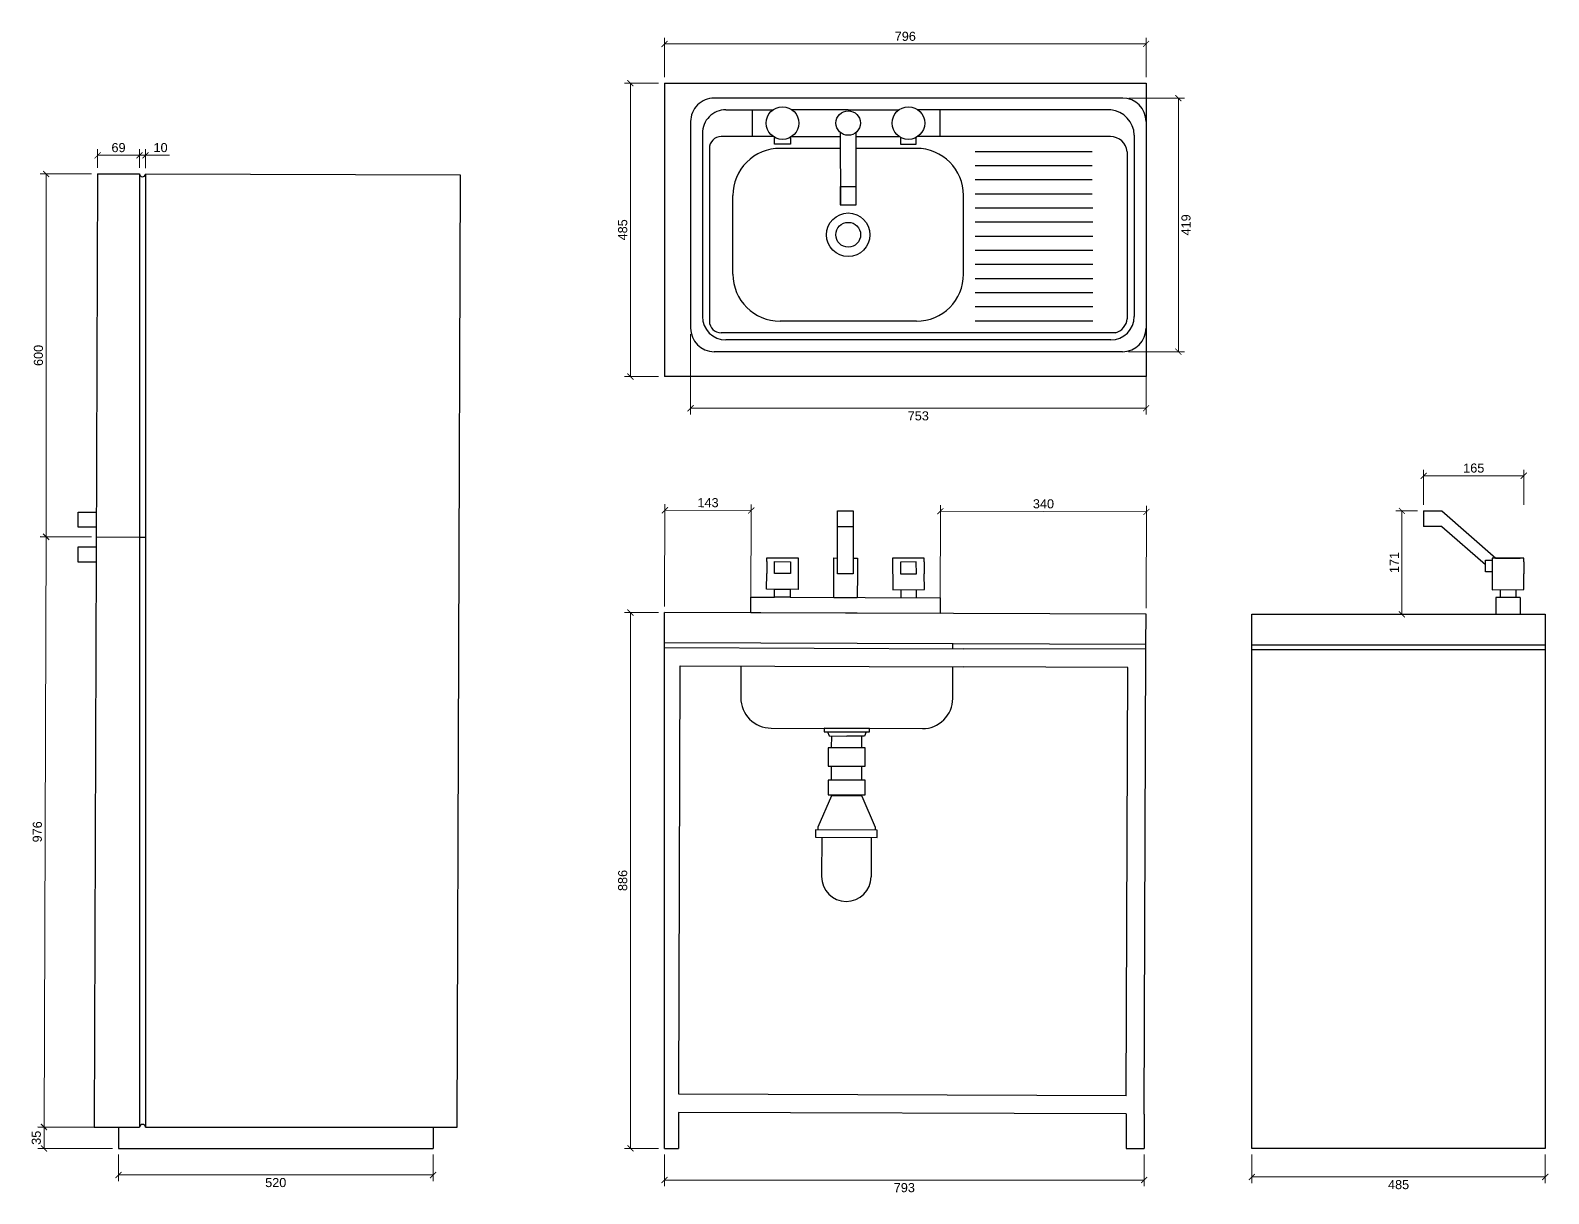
# Model space of a CAD drawing. Header units: millimetres. Extents: x 656 to 5931, y 34 to 2619.
# Drawn here: x 3421 to 5931, y 34 to 1957 of the extents above; entities that cross this region are included whole.
import ezdxf

# ---------------------------------------------------------------- set-up
doc = ezdxf.new("R2010")
doc.units = ezdxf.units.MM
doc.layers.add('A-ANNO SYMB', color=3, linetype='Continuous', lineweight=13)
doc.layers.add('IF-FURN', color=7, linetype='Continuous')
doc.styles.get("Standard").update_dxf_attribs({"font": 'arial.ttf'})
doc.dimstyles.new('nuovo', dxfattribs={"dimtxt": 15, "dimasz": 10, "dimexe": 10, "dimexo": 10, "dimgap": 5, "dimtad": 2, "dimdec": 0, "dimtxsty": 'Standard', "dimblk": 'ARCHTICK', "dimcen": 2.5, "dimclrd": 256, "dimclre": 256, "dimclrt": 256, "dimadec": 0, "dimazin": 0, "dimtfac": 1, "dimtdec": 0, "dimtmove": 0, "dimatfit": 3, "dimldrblk": 'NONE', "dimfxl": 1, "dimlwd": -1, "dimlwe": -1, "dimarcsym": 0})

# ---------------------------------------------------------------- blocks, each defined once
blk = doc.blocks.new('_ArchTick')
at = {"color": 0, "linetype": 'ByBlock', "const_width": 0.15}
blk.add_lwpolyline([(-0.5, -0.5), (0.5, 0.5)], dxfattribs=at)
blk = doc.blocks.new('*D29')
at = {"layer": 'A-ANNO SYMB', "transparency": 16777216}
for p, q in [((3532.7, 1729.5), (3532.7, 1760.3)), ((3601.7, 1729.5), (3601.7, 1760.3)), ((3532.7, 1750.3), (3601.7, 1750.3))]:
    blk.add_line(p, q, dxfattribs=at)
at = {"layer": 'DEFPOINTS', "color": 0, "transparency": 16777216}
for p in [(3601.7, 1750.3), (3532.7, 1719.5), (3601.7, 1719.5)]:
    blk.add_point(p, dxfattribs=at)
at = {"layer": 'A-ANNO SYMB', "transparency": 16777216, "xscale": 10, "yscale": 10, "zscale": 10, "rotation": 180}
blk.add_blockref('_ArchTick', (3532.7, 1750.3), dxfattribs=at)
at = {"layer": 'A-ANNO SYMB', "transparency": 16777216, "xscale": 10, "yscale": 10, "zscale": 10}
blk.add_blockref('_ArchTick', (3601.7, 1750.3), dxfattribs=at)
at = {"layer": 'A-ANNO SYMB', "transparency": 16777216, "insert": (3567.2, 1763), "char_height": 15, "attachment_point": 5}
blk.add_mtext('69', dxfattribs=at)
blk = doc.blocks.new('_None')
blk = doc.blocks.new('*D30')
at = {"layer": 'A-ANNO SYMB', "transparency": 16777216}
for p, q in [((3601.7, 1729.5), (3601.7, 1760.3)), ((3611.7, 1729.2), (3611.7, 1760.3)), ((3601.7, 1750.3), (3611.7, 1750.3)), ((3611.7, 1750.3), (3651.7, 1750.3))]:
    blk.add_line(p, q, dxfattribs=at)
at = {"layer": 'DEFPOINTS', "color": 0, "transparency": 16777216}
for p in [(3611.7, 1750.3), (3601.7, 1719.5), (3611.7, 1719.2)]:
    blk.add_point(p, dxfattribs=at)
at = {"layer": 'A-ANNO SYMB', "transparency": 16777216, "xscale": 10, "yscale": 10, "zscale": 10, "rotation": 180}
blk.add_blockref('_ArchTick', (3601.7, 1750.3), dxfattribs=at)
at = {"layer": 'A-ANNO SYMB', "transparency": 16777216, "xscale": 10, "yscale": 10, "zscale": 10}
blk.add_blockref('_ArchTick', (3611.7, 1750.3), dxfattribs=at)
at = {"layer": 'A-ANNO SYMB', "transparency": 16777216, "insert": (3636.7, 1763), "char_height": 15, "attachment_point": 5}
blk.add_mtext('10', dxfattribs=at)
blk = doc.blocks.new('*D31')
at = {"layer": 'A-ANNO SYMB', "transparency": 16777216}
for p, q in [((3522.7, 1719.5), (3437.5, 1719.5)), ((3447.5, 1719.5), (3447.5, 1119.5)), ((3522.7, 1119.5), (3437.5, 1119.5))]:
    blk.add_line(p, q, dxfattribs=at)
at = {"layer": 'DEFPOINTS', "color": 0, "transparency": 16777216}
for p in [(3532.7, 1719.5), (3447.5, 1119.5), (3532.7, 1119.5)]:
    blk.add_point(p, dxfattribs=at)
at = {"layer": 'A-ANNO SYMB', "transparency": 16777216, "xscale": 10, "yscale": 10, "zscale": 10}
for p, rotation in [((3447.5, 1719.5), 90), ((3447.5, 1119.5), 270)]:
    blk.add_blockref('_ArchTick', p, dxfattribs=dict(at, rotation=rotation))
at = {"layer": 'A-ANNO SYMB', "transparency": 16777216, "insert": (3434.8, 1419.5), "char_height": 15, "attachment_point": 5, "rotation": 90}
blk.add_mtext('600', dxfattribs=at)
blk = doc.blocks.new('*D32')
at = {"layer": 'A-ANNO SYMB', "transparency": 16777216}
for p, q in [((3520.6, 1119.6), (3437.5, 1119.9)), ((3447.5, 1119.9), (3444, 144)), ((3517.1, 143.7), (3434, 144))]:
    blk.add_line(p, q, dxfattribs=at)
at = {"layer": 'DEFPOINTS', "color": 0, "transparency": 16777216}
for p in [(3530.6, 1119.6), (3444, 144), (3527.1, 143.7)]:
    blk.add_point(p, dxfattribs=at)
at = {"layer": 'A-ANNO SYMB', "transparency": 16777216, "xscale": 10, "yscale": 10, "zscale": 10}
for p, rotation in [((3447.5, 1119.9), 89.7942800151295), ((3444, 144), 269.7942800151295)]:
    blk.add_blockref('_ArchTick', p, dxfattribs=dict(at, rotation=rotation))
at = {"layer": 'A-ANNO SYMB', "transparency": 16777216, "insert": (3433, 631.9), "char_height": 15, "attachment_point": 5, "rotation": 89.7943}
blk.add_mtext('976', dxfattribs=at)
blk = doc.blocks.new('*D33')
at = {"layer": 'A-ANNO SYMB', "transparency": 16777216}
for p, q in [((3557.1, 143.7), (3434, 143.7)), ((3444, 143.7), (3444, 108.6)), ((3557.1, 108.6), (3434, 108.6))]:
    blk.add_line(p, q, dxfattribs=at)
at = {"layer": 'DEFPOINTS', "color": 0, "transparency": 16777216}
for p in [(3567.1, 143.7), (3444, 108.6), (3567.1, 108.6)]:
    blk.add_point(p, dxfattribs=at)
at = {"layer": 'A-ANNO SYMB', "transparency": 16777216, "xscale": 10, "yscale": 10, "zscale": 10}
for p, rotation in [((3444, 143.7), 90), ((3444, 108.6), 270)]:
    blk.add_blockref('_ArchTick', p, dxfattribs=dict(at, rotation=rotation))
at = {"layer": 'A-ANNO SYMB', "transparency": 16777216, "insert": (3431.3, 126.1), "char_height": 15, "attachment_point": 5, "rotation": 90}
blk.add_mtext('35', dxfattribs=at)
blk = doc.blocks.new('*D35')
at = {"layer": 'A-ANNO SYMB', "transparency": 16777216}
for p, q in [((3567.1, 98.6), (3567.1, 54.6)), ((4087.1, 98.6), (4087.1, 54.6)), ((3567.1, 64.6), (4087.1, 64.6))]:
    blk.add_line(p, q, dxfattribs=at)
at = {"layer": 'DEFPOINTS', "color": 0, "transparency": 16777216}
for p in [(3567.1, 108.6), (4087.1, 108.6), (4087.1, 64.6)]:
    blk.add_point(p, dxfattribs=at)
at = {"layer": 'A-ANNO SYMB', "transparency": 16777216, "xscale": 10, "yscale": 10, "zscale": 10, "rotation": 180}
blk.add_blockref('_ArchTick', (3567.1, 64.6), dxfattribs=at)
at = {"layer": 'A-ANNO SYMB', "transparency": 16777216, "xscale": 10, "yscale": 10, "zscale": 10}
blk.add_blockref('_ArchTick', (4087.1, 64.6), dxfattribs=at)
at = {"layer": 'A-ANNO SYMB', "transparency": 16777216, "insert": (3827.1, 52), "char_height": 15, "attachment_point": 5}
blk.add_mtext('520', dxfattribs=at)
blk = doc.blocks.new('*D40')
at = {"layer": 'A-ANNO SYMB', "transparency": 16777216}
for p, q in [((4459.8, 994.4), (4403.4, 994.4)), ((4413.4, 108.6), (4413.4, 994.4)), ((4459.8, 108.6), (4403.4, 108.6))]:
    blk.add_line(p, q, dxfattribs=at)
at = {"layer": 'DEFPOINTS', "color": 0, "transparency": 16777216}
for p in [(4413.4, 994.4), (4469.8, 994.4), (4469.8, 108.6)]:
    blk.add_point(p, dxfattribs=at)
at = {"layer": 'A-ANNO SYMB', "transparency": 16777216, "xscale": 10, "yscale": 10, "zscale": 10}
for p, rotation in [((4413.4, 994.4), 90), ((4413.4, 108.6), 270)]:
    blk.add_blockref('_ArchTick', p, dxfattribs=dict(at, rotation=rotation))
at = {"layer": 'A-ANNO SYMB', "transparency": 16777216, "insert": (4400.7, 551.5), "char_height": 15, "attachment_point": 5, "rotation": 90}
blk.add_mtext('886', dxfattribs=at)
blk = doc.blocks.new('*D41')
at = {"layer": 'A-ANNO SYMB', "transparency": 16777216}
for p, q in [((4469.8, 98.6), (4469.8, 46.3)), ((5262.7, 98.6), (5262.7, 46.3)), ((4469.8, 56.3), (5262.7, 56.3))]:
    blk.add_line(p, q, dxfattribs=at)
at = {"layer": 'DEFPOINTS', "color": 0, "transparency": 16777216}
for p in [(4469.8, 108.6), (5262.7, 108.6), (5262.7, 56.3)]:
    blk.add_point(p, dxfattribs=at)
at = {"layer": 'A-ANNO SYMB', "transparency": 16777216, "xscale": 10, "yscale": 10, "zscale": 10, "rotation": 180}
blk.add_blockref('_ArchTick', (4469.8, 56.3), dxfattribs=at)
at = {"layer": 'A-ANNO SYMB', "transparency": 16777216, "xscale": 10, "yscale": 10, "zscale": 10}
blk.add_blockref('_ArchTick', (5262.7, 56.3), dxfattribs=at)
at = {"layer": 'A-ANNO SYMB', "transparency": 16777216, "insert": (4866.2, 43.6), "char_height": 15, "attachment_point": 5}
blk.add_mtext('793', dxfattribs=at)
blk = doc.blocks.new('*D42')
at = {"layer": 'A-ANNO SYMB', "transparency": 16777216}
for p, q in [((4469.8, 1004.4), (4470.4, 1173.6)), ((4470.4, 1163.6), (4613, 1163.1)), ((4612.4, 1003.9), (4613, 1173.1))]:
    blk.add_line(p, q, dxfattribs=at)
at = {"layer": 'DEFPOINTS', "color": 0, "transparency": 16777216}
for p in [(4613, 1163.1), (4469.8, 994.4), (4612.4, 993.9)]:
    blk.add_point(p, dxfattribs=at)
at = {"layer": 'A-ANNO SYMB', "transparency": 16777216, "xscale": 10, "yscale": 10, "zscale": 10}
for p, rotation in [((4470.4, 1163.6), 179.7992072975562), ((4613, 1163.1), 359.7992072975562)]:
    blk.add_blockref('_ArchTick', p, dxfattribs=dict(at, rotation=rotation))
at = {"layer": 'A-ANNO SYMB', "transparency": 16777216, "insert": (4541.7, 1176), "char_height": 15, "attachment_point": 5, "rotation": 359.7992}
blk.add_mtext('143', dxfattribs=at)
blk = doc.blocks.new('*D43')
at = {"layer": 'A-ANNO SYMB', "transparency": 16777216}
for p, q in [((4925.3, 1002.8), (4925.9, 1172)), ((4925.9, 1162), (5266.4, 1160.8)), ((5265.8, 1001.6), (5266.4, 1170.8))]:
    blk.add_line(p, q, dxfattribs=at)
at = {"layer": 'DEFPOINTS', "color": 0, "transparency": 16777216}
for p in [(5266.4, 1160.8), (4925.3, 992.8), (5265.8, 991.6)]:
    blk.add_point(p, dxfattribs=at)
at = {"layer": 'A-ANNO SYMB', "transparency": 16777216, "xscale": 10, "yscale": 10, "zscale": 10}
for p, rotation in [((4925.9, 1162), 179.79920729755), ((5266.4, 1160.8), 359.79920729755)]:
    blk.add_blockref('_ArchTick', p, dxfattribs=dict(at, rotation=rotation))
at = {"layer": 'A-ANNO SYMB', "transparency": 16777216, "insert": (5096.2, 1174.1), "char_height": 15, "attachment_point": 5, "rotation": 359.7992}
blk.add_mtext('340', dxfattribs=at)
blk = doc.blocks.new('*D44')
at = {"layer": 'A-ANNO SYMB', "transparency": 16777216}
for p, q in [((5714.7, 1162.5), (5678.7, 1162.5)), ((5688.7, 1162.5), (5688.7, 991.6)), ((5714.7, 991.6), (5678.7, 991.6))]:
    blk.add_line(p, q, dxfattribs=at)
at = {"layer": 'DEFPOINTS', "color": 0, "transparency": 16777216}
for p in [(5724.7, 1162.5), (5688.7, 991.6), (5724.7, 991.6)]:
    blk.add_point(p, dxfattribs=at)
at = {"layer": 'A-ANNO SYMB', "transparency": 16777216, "xscale": 10, "yscale": 10, "zscale": 10}
for p, rotation in [((5688.7, 1162.5), 90), ((5688.7, 991.6), 270)]:
    blk.add_blockref('_ArchTick', p, dxfattribs=dict(at, rotation=rotation))
at = {"layer": 'A-ANNO SYMB', "transparency": 16777216, "insert": (5676.2, 1077.1), "char_height": 15, "attachment_point": 5, "rotation": 90}
blk.add_mtext('171', dxfattribs=at)
blk = doc.blocks.new('*D45')
at = {"layer": 'A-ANNO SYMB', "transparency": 16777216}
for p, q in [((5724.7, 1172.5), (5724.7, 1230.6)), ((5890.2, 1172.5), (5890.2, 1230.6)), ((5724.7, 1220.6), (5890.2, 1220.6))]:
    blk.add_line(p, q, dxfattribs=at)
at = {"layer": 'DEFPOINTS', "color": 0, "transparency": 16777216}
for p in [(5890.2, 1220.6), (5724.7, 1162.5), (5890.2, 1162.5)]:
    blk.add_point(p, dxfattribs=at)
at = {"layer": 'A-ANNO SYMB', "transparency": 16777216, "xscale": 10, "yscale": 10, "zscale": 10, "rotation": 180}
blk.add_blockref('_ArchTick', (5724.7, 1220.6), dxfattribs=at)
at = {"layer": 'A-ANNO SYMB', "transparency": 16777216, "xscale": 10, "yscale": 10, "zscale": 10}
blk.add_blockref('_ArchTick', (5890.2, 1220.6), dxfattribs=at)
at = {"layer": 'A-ANNO SYMB', "transparency": 16777216, "insert": (5807.5, 1233.2), "char_height": 15, "attachment_point": 5}
blk.add_mtext('165', dxfattribs=at)
blk = doc.blocks.new('*D46')
at = {"layer": 'A-ANNO SYMB', "transparency": 16777216}
for p, q in [((5440.8, 98.6), (5440.8, 51.3)), ((5925.8, 98.6), (5925.8, 51.3)), ((5440.8, 61.3), (5925.8, 61.3))]:
    blk.add_line(p, q, dxfattribs=at)
at = {"layer": 'DEFPOINTS', "color": 0, "transparency": 16777216}
for p in [(5440.8, 108.6), (5925.8, 108.6), (5925.8, 61.3)]:
    blk.add_point(p, dxfattribs=at)
at = {"layer": 'A-ANNO SYMB', "transparency": 16777216, "xscale": 10, "yscale": 10, "zscale": 10, "rotation": 180}
blk.add_blockref('_ArchTick', (5440.8, 61.3), dxfattribs=at)
at = {"layer": 'A-ANNO SYMB', "transparency": 16777216, "xscale": 10, "yscale": 10, "zscale": 10}
blk.add_blockref('_ArchTick', (5925.8, 61.3), dxfattribs=at)
at = {"layer": 'A-ANNO SYMB', "transparency": 16777216, "insert": (5683.3, 48.6), "char_height": 15, "attachment_point": 5}
blk.add_mtext('485', dxfattribs=at)
blk = doc.blocks.new('*D47')
at = {"layer": 'A-ANNO SYMB', "transparency": 16777216}
for p, q in [((4459.8, 1869.6), (4403.4, 1869.6)), ((4413.4, 1384.6), (4413.4, 1869.6)), ((4459.8, 1384.6), (4403.4, 1384.6))]:
    blk.add_line(p, q, dxfattribs=at)
at = {"layer": 'DEFPOINTS', "color": 0, "transparency": 16777216}
for p in [(4413.4, 1869.6), (4469.8, 1869.6), (4469.8, 1384.6)]:
    blk.add_point(p, dxfattribs=at)
at = {"layer": 'A-ANNO SYMB', "transparency": 16777216, "xscale": 10, "yscale": 10, "zscale": 10}
for p, rotation in [((4413.4, 1869.6), 89.99921303147231), ((4413.4, 1384.6), 269.9992130314724)]:
    blk.add_blockref('_ArchTick', p, dxfattribs=dict(at, rotation=rotation))
at = {"layer": 'A-ANNO SYMB', "transparency": 16777216, "insert": (4400.7, 1627.1), "char_height": 15, "attachment_point": 5, "rotation": 89.9992}
blk.add_mtext('485', dxfattribs=at)
blk = doc.blocks.new('*D48')
at = {"layer": 'A-ANNO SYMB', "transparency": 16777216}
for p, q in [((4469.8, 1879.6), (4469.8, 1944.4)), ((4469.8, 1934.4), (5265.8, 1934.4)), ((5265.8, 1879.6), (5265.8, 1944.4))]:
    blk.add_line(p, q, dxfattribs=at)
at = {"layer": 'DEFPOINTS', "color": 0, "transparency": 16777216}
for p in [(5265.8, 1934.4), (4469.8, 1869.6), (5265.8, 1869.6)]:
    blk.add_point(p, dxfattribs=at)
at = {"layer": 'A-ANNO SYMB', "transparency": 16777216, "xscale": 10, "yscale": 10, "zscale": 10}
for p, rotation in [((4469.8, 1934.4), 179.9984727346646), ((5265.8, 1934.4), 359.9984727346646)]:
    blk.add_blockref('_ArchTick', p, dxfattribs=dict(at, rotation=rotation))
at = {"layer": 'A-ANNO SYMB', "transparency": 16777216, "insert": (4867.8, 1947), "char_height": 15, "attachment_point": 5, "rotation": 359.9985}
blk.add_mtext('796', dxfattribs=at)
blk = doc.blocks.new('*D49')
at = {"layer": 'A-ANNO SYMB', "transparency": 16777216}
for p, q in [((5237.2, 1844.9), (5329.2, 1844.9)), ((5319.2, 1844.9), (5319.2, 1425.7)), ((5236.9, 1425.7), (5329.2, 1425.7))]:
    blk.add_line(p, q, dxfattribs=at)
at = {"layer": 'DEFPOINTS', "color": 0, "transparency": 16777216}
for p in [(5227.2, 1844.9), (5226.9, 1425.7), (5319.2, 1425.7)]:
    blk.add_point(p, dxfattribs=at)
at = {"layer": 'A-ANNO SYMB', "transparency": 16777216, "xscale": 10, "yscale": 10, "zscale": 10}
for p, rotation in [((5319.2, 1844.9), 90), ((5319.2, 1425.7), 270)]:
    blk.add_blockref('_ArchTick', p, dxfattribs=dict(at, rotation=rotation))
at = {"layer": 'A-ANNO SYMB', "transparency": 16777216, "insert": (5331.9, 1635.3), "char_height": 15, "attachment_point": 5, "rotation": 90}
blk.add_mtext('419', dxfattribs=at)
blk = doc.blocks.new('*D50')
at = {"layer": 'A-ANNO SYMB', "transparency": 16777216}
for p, q in [((4512.9, 1454.6), (4512.9, 1322.1)), ((5265.8, 1454.5), (5265.8, 1322.1)), ((4512.9, 1332.1), (5265.8, 1332.1))]:
    blk.add_line(p, q, dxfattribs=at)
at = {"layer": 'DEFPOINTS', "color": 0, "transparency": 16777216}
for p in [(4512.9, 1464.6), (5265.8, 1464.5), (5265.8, 1332.1)]:
    blk.add_point(p, dxfattribs=at)
at = {"layer": 'A-ANNO SYMB', "transparency": 16777216, "xscale": 10, "yscale": 10, "zscale": 10, "rotation": 180}
blk.add_blockref('_ArchTick', (4512.9, 1332.1), dxfattribs=at)
at = {"layer": 'A-ANNO SYMB', "transparency": 16777216, "xscale": 10, "yscale": 10, "zscale": 10}
blk.add_blockref('_ArchTick', (5265.8, 1332.1), dxfattribs=at)
at = {"layer": 'A-ANNO SYMB', "transparency": 16777216, "insert": (4889.3, 1319.5), "char_height": 15, "attachment_point": 5}
blk.add_mtext('753', dxfattribs=at)

msp = doc.modelspace()

# ---------------------------------------------------------------- linework, layer by layer
at = {"layer": 'IF-FURN'}
for p, q in [((4469.8, 1869.6), (5265.8, 1869.6)), ((4469.8, 1869.6), (4469.8, 1384.6)), ((5265.8, 1869.6), (5265.8, 1384.6)), ((5227.2, 1844.9), (4551.8, 1844.9)), ((4571.2, 1825.4), (4649, 1825.4)), ((4615.1, 1781.3), (4615.1, 1825.4)), ((4753.4, 1825.4), (4680.7, 1825.4)), ((4773.4, 1825.4), (4753.4, 1825.4)), ((4773.4, 1825.4), (4793.4, 1825.4)), ((4793.4, 1825.4), (4857.1, 1825.4)), ((5207.5, 1825.4), (4889.3, 1825.4)), ((4925.4, 1781.3), (4925.4, 1825.4)), ((5265.8, 1810.3), (5265.8, 1464.5)), ((4512.9, 1806), (4512.9, 1464.6)), ((4532.3, 1786.6), (4532.3, 1484)), ((4760.4, 1788.1), (4760.6, 1668.5)), ((4786.4, 1668.5), (4786.4, 1788.1)), ((5246.3, 1783.7), (5246.3, 1484)), ((4544, 1761.8), (4544, 1476.2)), ((4649.7, 1781.3), (4563.4, 1781.3)), ((4651.8, 1768.5), (4651.8, 1779.9)), ((4677.8, 1768.5), (4651.8, 1768.5)), ((4760.4, 1761.8), (4660.7, 1761.8)), ((4677.9, 1779.9), (4677.8, 1768.5)), ((4680, 1781.3), (4760.4, 1781.3)), ((4786.4, 1781.3), (4857.8, 1781.3)), ((4886.2, 1761.8), (4786.4, 1761.8)), ((4859.9, 1779.9), (4860, 1768.5)), ((4860, 1768.5), (4886, 1768.5)), ((4886, 1768.5), (4886, 1779.9)), ((5206.9, 1781.2), (4888.2, 1781.3)), ((5176.9, 1756.2), (4983.4, 1756.2)), ((5176.9, 1732.9), (4983.4, 1732.9)), ((5234.7, 1756.2), (5234.7, 1480.1)), ((3532.7, 1719.5), (3527.1, 143.7)), ((3532.7, 1719.5), (3601.7, 1719.5)), ((3601.7, 1719.5), (3601.7, 143.7)), ((4132.6, 1717.4), (3611.7, 1719.2)), ((3611.7, 1719.2), (3611.7, 143.7)), ((4127.1, 143.7), (4132.6, 1717.4)), ((5176.9, 1709.6), (4983.4, 1709.6)), ((4582.9, 1554), (4582.9, 1684)), ((4760.6, 1668.5), (4760.6, 1698.5)), ((4760.6, 1698.5), (4786.4, 1698.5)), ((4964, 1554), (4964, 1684)), ((5176.9, 1686.2), (4983.4, 1686.2)), ((4760.4, 1668.5), (4760.6, 1668.5)), ((4760.6, 1668.5), (4773.4, 1668.5)), ((4766, 1668.5), (4780.8, 1668.5)), ((4773.4, 1668.5), (4786.4, 1668.5)), ((5177.7, 1662.9), (4983.4, 1662.9)), ((5177.7, 1639.6), (4983.4, 1639.6)), ((5177.7, 1616.2), (4983.4, 1616.2)), ((5177.7, 1592.9), (4983.4, 1592.9)), ((5177.7, 1569.6), (4983.4, 1569.6)), ((5177.7, 1546.2), (4983.4, 1546.2)), ((5177.7, 1522.9), (4983.4, 1522.9)), ((5177.7, 1499.6), (4983.4, 1499.6)), ((5215.2, 1456.8), (4563.4, 1456.8)), ((4886.2, 1476.2), (4660.7, 1476.2)), ((5177.7, 1476.2), (4983.4, 1476.2)), ((5207.4, 1445.1), (4571.2, 1445.1)), ((5226.9, 1425.7), (4551.8, 1425.7)), ((5265.8, 1384.6), (4469.8, 1384.6)), ((3500.6, 1135.5), (3500.6, 1160.5)), ((3500.6, 1160.5), (3530.7, 1160.5)), ((4755.9, 1136.5), (4755.9, 1162.5)), ((4755.9, 1162.5), (4781.9, 1162.5)), ((4781.9, 1162.5), (4781.9, 1136.5)), ((5724.7, 1162.5), (5724.7, 1136.5)), ((5724.7, 1162.5), (5754.7, 1162.5)), ((5754.7, 1162.5), (5844.3, 1084.6)), ((3530.6, 1135.5), (3500.6, 1135.5)), ((4755.9, 1058.6), (4755.9, 1136.5)), ((4755.9, 1136.5), (4781.9, 1136.5)), ((4781.9, 1136.5), (4781.9, 1058.5)), ((5754.7, 1136.5), (5724.7, 1136.5)), ((5754.7, 1136.5), (5826.7, 1073.8)), ((3601.7, 1119.3), (3611.7, 1119.3)), ((3500.6, 1077.8), (3500.6, 1102.8)), ((3500.6, 1102.8), (3530.7, 1102.8)), ((4749.4, 1019.5), (4749.6, 1084.7)), ((4749.6, 1084.7), (4755.9, 1084.6)), ((4781.9, 1084.6), (4788.7, 1084.6)), ((4788.7, 1084.6), (4788.6, 1058.5)), ((5826.7, 1061.8), (5826.7, 1081.3)), ((5826.7, 1081.3), (5838, 1081.3)), ((5844.3, 1084.6), (5884.3, 1084.6)), ((3530.6, 1077.8), (3500.6, 1077.8)), ((4638.7, 1078.6), (4638.7, 1059)), ((4768.9, 1058.6), (4755.9, 1058.6)), ((4781.9, 1058.5), (4762.5, 1058.6)), ((4788.6, 1058.5), (4788.5, 1019.4)), ((4899.1, 1078), (4899.2, 1058.4)), ((5838.1, 1061.8), (5826.7, 1061.8)), ((5890.2, 1078), (5890.3, 1058.4)), ((4651.6, 1019.9), (4651.6, 1032.9)), ((4651.6, 1032.9), (4677.6, 1032.9)), ((4677.6, 1032.9), (4677.6, 1019.8)), ((4860.2, 1032.2), (4860.2, 1019.1)), ((4886.3, 1019), (4886.3, 1032.1)), ((5851.4, 1032.2), (5851.3, 1019.1)), ((5877.4, 1019), (5877.4, 1032.1)), ((4677.6, 1019.8), (4651.6, 1019.9)), ((4749.4, 1019.5), (4788.5, 1019.4)), ((5884.3, 1019.4), (5844.3, 1019.4)), ((5844.3, 1019.4), (5844.3, 991.6)), ((5884.3, 1019.4), (5884.3, 991.6)), ((5265.8, 991.6), (4469.8, 994.4)), ((4469.8, 108.6), (4469.8, 994.4)), ((5265.6, 941.6), (5265.8, 991.6)), ((5440.8, 991.6), (5925.8, 991.6)), ((5440.8, 108.6), (5440.8, 991.6)), ((5925.8, 991.6), (5925.8, 108.6)), ((5265.6, 941.6), (4469.8, 944.4)), ((4469.8, 936.5), (4964.6, 934.7)), ((5265.6, 933.7), (4964.6, 934.7)), ((5262.9, 165.4), (5265.6, 933.7)), ((5265.6, 933.7), (5265.6, 941.6)), ((5440.8, 941), (5925.8, 941)), ((5440.8, 933.1), (5925.8, 933.1)), ((4493.2, 198.1), (4495.7, 906.4)), ((4495.7, 906.4), (4964.5, 904.7)), ((5235.5, 903.8), (4964.5, 904.7)), ((5233, 195.5), (5235.5, 903.8)), ((4746, 770.8), (4746.1, 790.4)), ((4796, 770.6), (4796.1, 790.3)), ((4745.8, 717.3), (4745.9, 740.4)), ((4795.8, 717.1), (4795.9, 740.2)), ((4745.7, 691.2), (4745.7, 693.1)), ((4795.7, 691), (4745.7, 691.2)), ((4795.7, 691), (4795.7, 692.9)), ((4729.6, 623.1), (4729.3, 557.9)), ((4811.4, 622.8), (4811.2, 557.6)), ((5233, 195.5), (4493.2, 198.1)), ((5232.9, 165.5), (4493.1, 168.1)), ((4493.1, 168.1), (4493.1, 108.6)), ((5232.9, 165.5), (5232.7, 108.6)), ((5262.9, 165.4), (5262.7, 108.6)), ((3527.1, 143.7), (3601.7, 143.7)), ((3567.1, 143.7), (3567.1, 108.6)), ((3611.7, 143.7), (4127.1, 143.7)), ((4087.1, 143.7), (4087.1, 108.6)), ((3567.1, 108.6), (4087.1, 108.6)), ((4469.8, 108.6), (4493.1, 108.6)), ((5232.7, 108.6), (5262.7, 108.6)), ((5925.8, 108.6), (5440.8, 108.6))]:
    msp.add_line(p, q, dxfattribs=at)
for points in [[(3530.6, 1119.6), (3601.7, 1119.3)], [(4638.7, 1078.6), (4638.8, 1085.1), (4690.9, 1084.9), (4690.7, 1032.8), (4638.6, 1032.9), (4638.7, 1059)], [(4899.1, 1078), (4899.1, 1084.5), (4846.9, 1084.3), (4847.1, 1032.1), (4899.3, 1032.3), (4899.2, 1058.4)], [(5890.2, 1078), (5890.2, 1084.5), (5838, 1084.3), (5838.2, 1032.1), (5890.4, 1032.3), (5890.3, 1058.4)], [(4677.6, 1019.8), (4925.4, 1018.9), (4925.3, 992.8), (4612.4, 993.9), (4612.4, 1020), (4651.6, 1019.9)], [(4946.5, 934.8), (4946.5, 942.8)], [(4739.1, 797.4), (4742, 790.4), (4771.1, 790.3)], [(4803.1, 797.1), (4800.1, 790.2), (4771.1, 790.3)], [(4745.7, 691.2), (4723.2, 639.8), (4723.1, 635.1), (4723.1, 635.1)], [(4795.7, 691), (4817.9, 639.5), (4817.9, 634.7), (4817.9, 634.7)]]:
    msp.add_lwpolyline(points, dxfattribs=at)
for points in [[(4651.7, 1059.1), (4651.8, 1078.6), (4677.9, 1078.5), (4677.8, 1059)], [(4886.1, 1058.4), (4886, 1078), (4860, 1077.9), (4860, 1058.3)], [(4808.5, 802.8), (4733.7, 803.1), (4733.7, 797.4), (4808.5, 797.1)], [(4801.5, 770.6), (4740.5, 770.8), (4740.4, 740.4), (4801.4, 740.2)], [(4801.4, 717.1), (4740.3, 717.3), (4740.2, 693.1), (4801.3, 692.9)], [(4821.5, 634.7), (4719.6, 635.1), (4719.5, 623.2), (4821.4, 622.8)]]:
    msp.add_lwpolyline(points, close=True, dxfattribs=at)
msp.add_lwpolyline([(4596.1, 906), (4595.9, 853.5, 0.414214), (4645.8, 803.4), (4896.1, 802.5, 0.414214), (4946.2, 852.3), (4946.4, 904.8)], format="xyb", dxfattribs=at)
for centre, radius in [((4664.8, 1803.6), 27), ((4773.4, 1803.6), 20.2), ((4873, 1803.6), 27), ((4773.4, 1619), 36), ((4773.4, 1619), 20.5)]:
    msp.add_circle(centre, radius, dxfattribs=at)
for centre, radius, start, end in [((4551.8, 1806), 38.9, 89.9992, 179.9992), ((5226.9, 1806), 38.9, 359.9992, 89.9992), ((4571.2, 1786.6), 38.9, 89.9992, 179.9992), ((5203.4, 1782.7), 42.9, 1.3869, 84.6274), ((4563.4, 1761.8), 19.4, 89.9992, 179.9992), ((4660.7, 1684), 77.8, 89.9992, 179.9992), ((4886.2, 1684), 77.8, 359.9992, 89.9992), ((5206.9, 1753.3), 28, 6.0361, 89.8855), ((3606.7, 1719.9), 5.03, 184.4566, 352.773), ((4660.7, 1554), 77.8, 179.9992, 269.9992), ((4886.2, 1554), 77.8, 269.9992, 359.9992), ((4571.2, 1484), 38.9, 179.9992, 269.9992), ((5207.4, 1484), 38.9, 269.9992, 359.9992), ((4551.8, 1464.6), 38.9, 179.9992, 269.9992), ((4563.4, 1476.2), 19.4, 179.9992, 269.9992), ((5207.9, 1482.7), 26.9, 285.8175, 354.5706), ((5226.9, 1464.6), 38.9, 269.9992, 359.9992), ((4770.3, 557.8), 40.9, 179.7992, 359.7992), ((3606.7, 143.3), 5.03, 7.227, 175.5434)]:
    msp.add_arc(centre, radius, start, end, dxfattribs=at)

# ---------------------------------------------------------------- dimensions: what is measured, and where the dimension line sits
at = {"layer": 'A-ANNO SYMB'}
for p1, p2, distance, picture, middle in [((4469.8, 1869.6), (5265.8, 1869.6), 64.8, '*D48', (4867.8, 1947)), ((4469.8, 1384.6), (4469.8, 1869.6), 56.4, '*D47', (4400.7, 1627.1)), ((4469.8, 994.4), (4612.4, 993.9), 169.2, '*D42', (4541.7, 1176)), ((4925.2986, 992.816), (5265.7797, 991.6228), 169.2061, '*D43', (5096.1765, 1174.0881)), ((3530.6, 1119.6), (3527.1, 143.7), -83.1, '*D32', (3433, 631.9))]:
    dim = msp.add_aligned_dim(p1=p1, p2=p2, distance=distance, dimstyle='nuovo', dxfattribs=at)
    dim.commit()
    dim.dimension.update_dxf_attribs({"geometry": picture, "text_midpoint": middle})
for base, p1, p2, picture, middle in [((5319.2, 1425.7), (5227.2, 1844.9), (5226.9, 1425.7), '*D49', (5331.9, 1635.3)), ((3447.5, 1119.5), (3532.7, 1719.5), (3532.7, 1119.5), '*D31', (3434.8, 1419.5)), ((5688.7, 991.6), (5724.7, 1162.5), (5724.7, 991.6), '*D44', (5676.2, 1077.1)), ((4413.4, 994.4), (4469.8, 108.6), (4469.8, 994.4), '*D40', (4400.7, 551.5)), ((3444, 108.6), (3567.1, 143.7), (3567.1, 108.6), '*D33', (3431.3, 126.1))]:
    dim = msp.add_linear_dim(base=base, p1=p1, p2=p2, angle=90, dimstyle='nuovo', dxfattribs=at)
    dim.commit()
    dim.dimension.update_dxf_attribs({"geometry": picture, "text_midpoint": middle})
for base, p1, p2, picture, middle in [((3601.7, 1750.3), (3532.7, 1719.5), (3601.7, 1719.5), '*D29', (3567.2, 1763)), ((3611.7, 1750.3), (3601.7, 1719.5), (3611.7, 1719.2), '*D30', (3636.7, 1763)), ((5265.8, 1332.1), (4512.9, 1464.6), (5265.8, 1464.5), '*D50', (4889.3, 1319.5)), ((5890.2026, 1220.5621), (5724.7467, 1162.5309), (5890.2026, 1162.5309), '*D45', (5807.4746, 1233.2207)), ((4087.1, 64.6), (3567.1, 108.6), (4087.1, 108.6), '*D35', (3827.1, 52)), ((5262.7, 56.3), (4469.8, 108.6), (5262.7, 108.6), '*D41', (4866.2, 43.6)), ((5925.8, 61.3), (5440.8, 108.6), (5925.8, 108.6), '*D46', (5683.3, 48.6))]:
    dim = msp.add_linear_dim(base=base, p1=p1, p2=p2, dimstyle='nuovo', dxfattribs=at)
    dim.commit()
    dim.dimension.update_dxf_attribs({"geometry": picture, "text_midpoint": middle})

doc.saveas('drawing.dxf')
